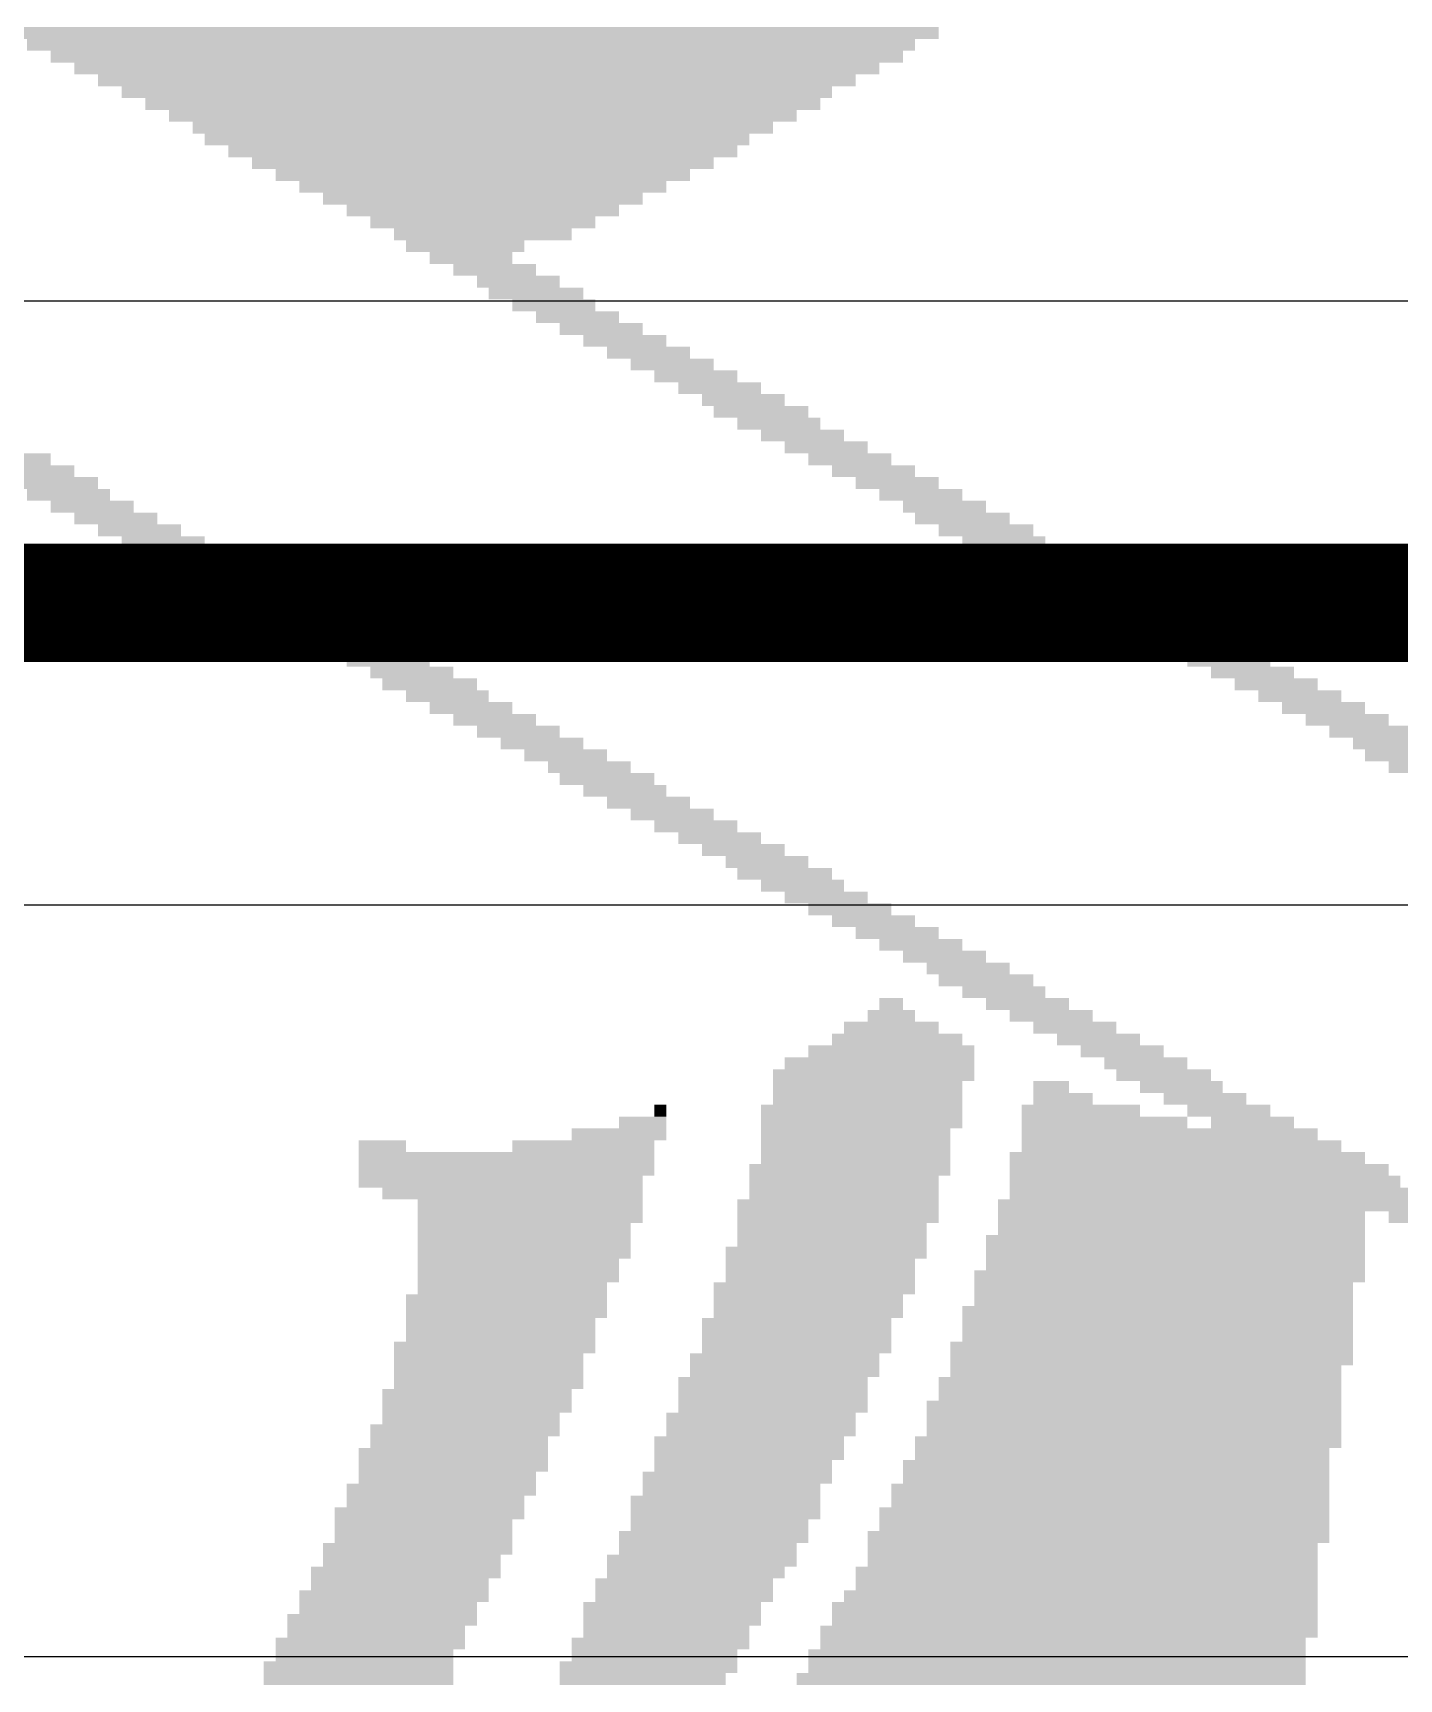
# Model space of a CAD drawing. Extents: x 8 to 204, y 9 to 177.
# Drawn here: x 61.46 to 64.391, y 48.428 to 51.958 of the extents above; entities that cross this region are included whole.
import ezdxf

# ---------------------------------------------------------------- set-up
doc = ezdxf.new("R2010")
doc.units = 0
doc.layers.get('0').update_dxf_attribs({"linetype": 'CONTINUOUS'})
doc.layers.add('BOTTOMLAYER', color=5, linetype='CONTINUOUS')
doc.layers.add('BOTTOMOVERLAY', color=54, linetype='CONTINUOUS')

# ---------------------------------------------------------------- blocks, each defined once
blk = doc.blocks.new('ESTATICA_B_223')
at = {"layer": 'BOTTOMOVERLAY'}
for points in [[(-0.4363, 0.5053), (0.6559, 0.5053), (-0.4363, 0.5307), (0.6559, 0.5307)], [(0.8083, 0.5053), (1.1639, 0.5053), (0.8083, 0.5307), (1.1639, 0.5307)], [(1.3925, 0.5053), (1.7989, 0.5053), (1.3925, 0.5307), (1.7989, 0.5307)], [(-0.4363, 0.4799), (0.6305, 0.4799), (-0.4363, 0.5053), (0.6305, 0.5053)], [(0.7829, 0.4799), (1.1639, 0.4799), (0.7829, 0.5053), (1.1639, 0.5053)], [(1.3925, 0.4799), (1.7989, 0.4799), (1.3925, 0.5053), (1.7989, 0.5053)], [(-0.4363, 0.4545), (0.6305, 0.4545), (-0.4363, 0.4799), (0.6305, 0.4799)], [(0.7829, 0.4545), (1.1385, 0.4545), (0.7829, 0.4799), (1.1385, 0.4799)], [(1.3925, 0.4545), (1.7735, 0.4545), (1.3925, 0.4799), (1.7735, 0.4799)], [(-0.4617, 0.4037), (0.6051, 0.4037), (-0.4617, 0.4291), (0.6051, 0.4291)], [(-0.4363, 0.4291), (0.6051, 0.4291), (-0.4363, 0.4545), (0.6051, 0.4545)], [(0.7575, 0.4291), (1.1385, 0.4291), (0.7575, 0.4545), (1.1385, 0.4545)], [(0.7575, 0.4037), (1.1131, 0.4037), (0.7575, 0.4291), (1.1131, 0.4291)], [(1.3671, 0.4291), (1.7735, 0.4291), (1.3671, 0.4545), (1.7735, 0.4545)], [(1.3671, 0.4037), (1.7481, 0.4037), (1.3671, 0.4291), (1.7481, 0.4291)], [(-0.4617, 0.3783), (0.5797, 0.3783), (-0.4617, 0.4037), (0.5797, 0.4037)], [(0.7321, 0.3783), (1.1131, 0.3783), (0.7321, 0.4037), (1.1131, 0.4037)], [(1.3417, 0.3783), (1.7481, 0.3783), (1.3417, 0.4037), (1.7481, 0.4037)], [(-0.4617, 0.3529), (0.5797, 0.3529), (-0.4617, 0.3783), (0.5797, 0.3783)], [(0.7321, 0.3529), (1.1131, 0.3529), (0.7321, 0.3783), (1.1131, 0.3783)], [(1.3417, 0.3529), (1.7227, 0.3529), (1.3417, 0.3783), (1.7227, 0.3783)], [(-0.4617, 0.3275), (0.5543, 0.3275), (-0.4617, 0.3529), (0.5543, 0.3529)], [(-0.4617, 0.3021), (0.5289, 0.3021), (-0.4617, 0.3275), (0.5289, 0.3275)], [(0.7067, 0.3275), (1.0877, 0.3275), (0.7067, 0.3529), (1.0877, 0.3529)], [(0.7067, 0.3021), (1.0877, 0.3021), (0.7067, 0.3275), (1.0877, 0.3275)], [(1.3163, 0.3275), (1.7227, 0.3275), (1.3163, 0.3529), (1.7227, 0.3529)], [(1.3163, 0.3021), (1.6973, 0.3021), (1.3163, 0.3275), (1.6973, 0.3275)], [(-0.4617, 0.2767), (0.5289, 0.2767), (-0.4617, 0.3021), (0.5289, 0.3021)], [(0.6813, 0.2767), (1.0623, 0.2767), (0.6813, 0.3021), (1.0623, 0.3021)], [(1.2909, 0.2767), (1.6973, 0.2767), (1.2909, 0.3021), (1.6973, 0.3021)], [(-0.4617, 0.2513), (0.5035, 0.2513), (-0.4617, 0.2767), (0.5035, 0.2767)], [(-0.4617, 0.2259), (0.5035, 0.2259), (-0.4617, 0.2513), (0.5035, 0.2513)], [(0.6559, 0.2513), (1.0623, 0.2513), (0.6559, 0.2767), (1.0623, 0.2767)], [(0.6559, 0.2259), (1.0369, 0.2259), (0.6559, 0.2513), (1.0369, 0.2513)], [(1.2655, 0.2259), (1.6719, 0.2259), (1.2655, 0.2513), (1.6719, 0.2513)], [(1.2909, 0.2513), (1.6719, 0.2513), (1.2909, 0.2767), (1.6719, 0.2767)], [(-0.4871, 0.2005), (0.5035, 0.2005), (-0.4871, 0.2259), (0.5035, 0.2259)], [(0.6305, 0.2005), (1.0369, 0.2005), (0.6305, 0.2259), (1.0369, 0.2259)], [(1.2655, 0.2005), (1.6465, 0.2005), (1.2655, 0.2259), (1.6465, 0.2259)], [(-0.4871, 0.1751), (0.4781, 0.1751), (-0.4871, 0.2005), (0.4781, 0.2005)], [(0.6305, 0.1751), (1.0115, 0.1751), (0.6305, 0.2005), (1.0115, 0.2005)], [(1.2655, 0.1751), (1.6465, 0.1751), (1.2655, 0.2005), (1.6465, 0.2005)], [(-0.4871, 0.1497), (0.4781, 0.1497), (-0.4871, 0.1751), (0.4781, 0.1751)], [(-0.4871, 0.1243), (0.4527, 0.1243), (-0.4871, 0.1497), (0.4527, 0.1497)], [(0.6051, 0.1497), (1.0115, 0.1497), (0.6051, 0.1751), (1.0115, 0.1751)], [(0.6051, 0.1243), (1.0115, 0.1243), (0.6051, 0.1497), (1.0115, 0.1497)], [(1.2401, 0.1497), (1.6465, 0.1497), (1.2401, 0.1751), (1.6465, 0.1751)], [(1.2401, 0.1243), (1.6211, 0.1243), (1.2401, 0.1497), (1.6211, 0.1497)], [(-0.4871, 0.0989), (0.4527, 0.0989), (-0.4871, 0.1243), (0.4527, 0.1243)], [(0.6051, 0.0989), (0.9861, 0.0989), (0.6051, 0.1243), (0.9861, 0.1243)], [(1.2147, 0.0989), (1.6211, 0.0989), (1.2147, 0.1243), (1.6211, 0.1243)], [(-0.4871, 0.0735), (0.4273, 0.0735), (-0.4871, 0.0989), (0.4273, 0.0989)], [(-0.4871, 0.0481), (0.4273, 0.0481), (-0.4871, 0.0735), (0.4273, 0.0735)], [(0.5797, 0.0735), (0.9861, 0.0735), (0.5797, 0.0989), (0.9861, 0.0989)], [(0.5797, 0.0481), (0.9607, 0.0481), (0.5797, 0.0735), (0.9607, 0.0735)], [(1.1893, 0.0481), (1.5957, 0.0481), (1.1893, 0.0735), (1.5957, 0.0735)], [(1.2147, 0.0735), (1.5957, 0.0735), (1.2147, 0.0989), (1.5957, 0.0989)], [(-0.4871, 0.0227), (0.4019, 0.0227), (-0.4871, 0.0481), (0.4019, 0.0481)], [(0.5543, 0.0227), (0.9607, 0.0227), (0.5543, 0.0481), (0.9607, 0.0481)], [(1.1893, 0.0227), (1.5957, 0.0227), (1.1893, 0.0481), (1.5957, 0.0481)], [(-0.5125, -0.0027), (0.4019, -0.0027), (-0.5125, 0.0227), (0.4019, 0.0227)], [(0.5543, -0.0027), (0.9607, -0.0027), (0.5543, 0.0227), (0.9607, 0.0227)], [(1.1893, -0.0027), (1.5703, -0.0027), (1.1893, 0.0227), (1.5703, 0.0227)], [(-0.5125, -0.0281), (0.3765, -0.0281), (-0.5125, -0.0027), (0.3765, -0.0027)], [(-0.5125, -0.0535), (0.3765, -0.0535), (-0.5125, -0.0281), (0.3765, -0.0281)], [(0.5289, -0.0281), (0.9353, -0.0281), (0.5289, -0.0027), (0.9353, -0.0027)], [(0.5289, -0.0535), (0.9353, -0.0535), (0.5289, -0.0281), (0.9353, -0.0281)], [(1.1639, -0.0281), (1.5703, -0.0281), (1.1639, -0.0027), (1.5703, -0.0027)], [(1.1639, -0.0535), (1.5449, -0.0535), (1.1639, -0.0281), (1.5449, -0.0281)], [(-0.5125, -0.0789), (0.3765, -0.0789), (-0.5125, -0.0535), (0.3765, -0.0535)], [(0.5035, -0.0789), (0.9099, -0.0789), (0.5035, -0.0535), (0.9099, -0.0535)], [(1.1385, -0.0789), (1.5449, -0.0789), (1.1385, -0.0535), (1.5449, -0.0535)], [(-0.5125, -0.1043), (0.3511, -0.1043), (-0.5125, -0.0789), (0.3511, -0.0789)], [(-0.5125, -0.1297), (0.3511, -0.1297), (-0.5125, -0.1043), (0.3511, -0.1043)], [(0.5035, -0.1043), (0.9099, -0.1043), (0.5035, -0.0789), (0.9099, -0.0789)], [(0.5035, -0.1297), (0.9099, -0.1297), (0.5035, -0.1043), (0.9099, -0.1043)], [(1.1131, -0.1297), (1.5195, -0.1297), (1.1131, -0.1043), (1.5195, -0.1043)], [(1.1385, -0.1043), (1.5449, -0.1043), (1.1385, -0.0789), (1.5449, -0.0789)], [(-0.5125, -0.1551), (0.3257, -0.1551), (-0.5125, -0.1297), (0.3257, -0.1297)], [(0.4781, -0.1551), (0.8845, -0.1551), (0.4781, -0.1297), (0.8845, -0.1297)], [(1.1131, -0.1551), (1.5195, -0.1551), (1.1131, -0.1297), (1.5195, -0.1297)], [(-0.5379, -0.1805), (0.3257, -0.1805), (-0.5379, -0.1551), (0.3257, -0.1551)], [(0.4781, -0.1805), (0.8845, -0.1805), (0.4781, -0.1551), (0.8845, -0.1551)], [(1.1131, -0.1805), (1.5195, -0.1805), (1.1131, -0.1551), (1.5195, -0.1551)], [(-0.5379, -0.2059), (0.3257, -0.2059), (-0.5379, -0.1805), (0.3257, -0.1805)], [(-0.5379, -0.2313), (0.3003, -0.2313), (-0.5379, -0.2059), (0.3003, -0.2059)], [(0.4527, -0.2059), (0.8591, -0.2059), (0.4527, -0.1805), (0.8591, -0.1805)], [(0.4527, -0.2313), (0.8591, -0.2313), (0.4527, -0.2059), (0.8591, -0.2059)], [(1.0877, -0.2059), (1.5195, -0.2059), (1.0877, -0.1805), (1.5195, -0.1805)], [(1.0877, -0.2313), (1.4941, -0.2313), (1.0877, -0.2059), (1.4941, -0.2059)], [(-0.5379, -0.2567), (0.3003, -0.2567), (-0.5379, -0.2313), (0.3003, -0.2313)], [(0.4527, -0.2567), (0.8591, -0.2567), (0.4527, -0.2313), (0.8591, -0.2313)], [(1.0877, -0.2567), (1.4941, -0.2567), (1.0877, -0.2313), (1.4941, -0.2313)], [(-0.5379, -0.2821), (0.3003, -0.2821), (-0.5379, -0.2567), (0.3003, -0.2567)], [(-0.5379, -0.3075), (0.2749, -0.3075), (-0.5379, -0.2821), (0.2749, -0.2821)], [(0.4273, -0.2821), (0.8337, -0.2821), (0.4273, -0.2567), (0.8337, -0.2567)], [(0.4273, -0.3075), (0.8337, -0.3075), (0.4273, -0.2821), (0.8337, -0.2821)], [(1.0623, -0.2821), (1.4941, -0.2821), (1.0623, -0.2567), (1.4941, -0.2567)], [(1.0623, -0.3075), (1.4941, -0.3075), (1.0623, -0.2821), (1.4941, -0.2821)], [(-0.5379, -0.3329), (0.2749, -0.3329), (-0.5379, -0.3075), (0.2749, -0.3075)], [(0.4019, -0.3329), (0.8337, -0.3329), (0.4019, -0.3075), (0.8337, -0.3075)], [(1.0623, -0.3329), (1.4687, -0.3329), (1.0623, -0.3075), (1.4687, -0.3075)], [(-0.5633, -0.3583), (0.2749, -0.3583), (-0.5633, -0.3329), (0.2749, -0.3329)], [(0.4019, -0.3583), (0.8083, -0.3583), (0.4019, -0.3329), (0.8083, -0.3329)], [(1.0369, -0.3583), (1.4687, -0.3583), (1.0369, -0.3329), (1.4687, -0.3329)], [(-0.5633, -0.3837), (0.2495, -0.3837), (-0.5633, -0.3583), (0.2495, -0.3583)], [(-0.5633, -0.4091), (0.2495, -0.4091), (-0.5633, -0.3837), (0.2495, -0.3837)], [(0.3765, -0.4091), (0.8083, -0.4091), (0.3765, -0.3837), (0.8083, -0.3837)], [(0.4019, -0.3837), (0.8083, -0.3837), (0.4019, -0.3583), (0.8083, -0.3583)], [(1.0115, -0.4091), (1.4687, -0.4091), (1.0115, -0.3837), (1.4687, -0.3837)], [(1.0369, -0.3837), (1.4687, -0.3837), (1.0369, -0.3583), (1.4687, -0.3583)], [(-0.5633, -0.4345), (0.2495, -0.4345), (-0.5633, -0.4091), (0.2495, -0.4091)], [(0.3765, -0.4345), (0.7829, -0.4345), (0.3765, -0.4091), (0.7829, -0.4091)], [(1.0115, -0.4345), (1.4687, -0.4345), (1.0115, -0.4091), (1.4687, -0.4091)], [(-0.5633, -0.4599), (0.2241, -0.4599), (-0.5633, -0.4345), (0.2241, -0.4345)], [(0.3765, -0.4599), (0.7829, -0.4599), (0.3765, -0.4345), (0.7829, -0.4345)], [(1.0115, -0.4599), (1.4687, -0.4599), (1.0115, -0.4345), (1.4687, -0.4345)], [(-0.7919, -0.4853), (-0.6141, -0.4853), (-0.7919, -0.4599), (-0.6141, -0.4599)], [(-0.7411, -0.5107), (0.2241, -0.5107), (-0.7411, -0.4853), (0.2241, -0.4853)], [(-0.5633, -0.4853), (0.2241, -0.4853), (-0.5633, -0.4599), (0.2241, -0.4599)], [(0.3511, -0.4853), (0.7829, -0.4853), (0.3511, -0.4599), (0.7829, -0.4599)], [(0.3511, -0.5107), (0.7829, -0.5107), (0.3511, -0.4853), (0.7829, -0.4853)], [(0.9861, -0.4853), (1.4687, -0.4853), (0.9861, -0.4599), (1.4687, -0.4599)], [(0.9861, -0.5107), (1.4687, -0.5107), (0.9861, -0.4853), (1.4687, -0.4853)], [(-0.6903, -0.5361), (0.1987, -0.5361), (-0.6903, -0.5107), (0.1987, -0.5107)], [(0.3511, -0.5361), (0.7575, -0.5361), (0.3511, -0.5107), (0.7575, -0.5107)], [(0.9861, -0.5361), (1.5449, -0.5361), (0.9861, -0.5107), (1.5449, -0.5107)], [(-0.6395, -0.5615), (0.1987, -0.5615), (-0.6395, -0.5361), (0.1987, -0.5361)], [(-0.6141, -0.5869), (0.1987, -0.5869), (-0.6141, -0.5615), (0.1987, -0.5615)], [(0.3257, -0.5869), (0.7575, -0.5869), (0.3257, -0.5615), (0.7575, -0.5615)], [(0.3511, -0.5615), (0.7575, -0.5615), (0.3511, -0.5361), (0.7575, -0.5361)], [(0.9607, -0.5869), (1.5957, -0.5869), (0.9607, -0.5615), (1.5957, -0.5615)], [(0.9861, -0.5615), (1.5957, -0.5615), (0.9861, -0.5361), (1.5957, -0.5361)], [(-0.5633, -0.6123), (0.1987, -0.6123), (-0.5633, -0.5869), (0.1987, -0.5869)], [(0.3257, -0.6123), (0.7321, -0.6123), (0.3257, -0.5869), (0.7321, -0.5869)], [(0.9607, -0.6123), (1.5957, -0.6123), (0.9607, -0.5869), (1.5957, -0.5869)], [(-0.5125, -0.6377), (0.1733, -0.6377), (-0.5125, -0.6123), (0.1733, -0.6123)], [(0.3257, -0.6377), (0.7321, -0.6377), (0.3257, -0.6123), (0.7321, -0.6123)], [(0.9607, -0.6377), (1.2655, -0.6377), (0.9607, -0.6123), (1.2655, -0.6123)], [(1.4941, -0.6377), (1.5957, -0.6377), (1.4941, -0.6123), (1.5957, -0.6123)], [(-0.4617, -0.6631), (0.1733, -0.6631), (-0.4617, -0.6377), (0.1733, -0.6377)], [(-0.4109, -0.6885), (-0.2331, -0.6885), (-0.4109, -0.6631), (-0.2331, -0.6631)], [(-0.1823, -0.6885), (0.1733, -0.6885), (-0.1823, -0.6631), (0.1733, -0.6631)], [(0.3003, -0.6885), (0.7321, -0.6885), (0.3003, -0.6631), (0.7321, -0.6631)], [(0.3257, -0.6631), (0.7321, -0.6631), (0.3257, -0.6377), (0.7321, -0.6377)], [(0.9353, -0.6631), (1.1385, -0.6631), (0.9353, -0.6377), (1.1385, -0.6377)], [(0.9353, -0.6885), (1.0369, -0.6885), (0.9353, -0.6631), (1.0369, -0.6631)], [(-0.3601, -0.7139), (-0.1823, -0.7139), (-0.3601, -0.6885), (-0.1823, -0.6885)], [(-0.0807, -0.7139), (0.1733, -0.7139), (-0.0807, -0.6885), (0.1733, -0.6885)], [(0.3003, -0.7139), (0.7321, -0.7139), (0.3003, -0.6885), (0.7321, -0.6885)], [(0.9353, -0.7139), (0.9607, -0.7139), (0.9353, -0.6885), (0.9607, -0.6885)], [(-0.3093, -0.7393), (-0.1315, -0.7393), (-0.3093, -0.7139), (-0.1315, -0.7139)], [(-0.2585, -0.7647), (-0.0807, -0.7647), (-0.2585, -0.7393), (-0.0807, -0.7393)], [(0.0209, -0.7393), (0.1479, -0.7393), (0.0209, -0.7139), (0.1479, -0.7139)], [(0.0717, -0.7647), (0.1479, -0.7647), (0.0717, -0.7393), (0.1479, -0.7393)], [(0.3003, -0.7393), (0.7067, -0.7393), (0.3003, -0.7139), (0.7067, -0.7139)], [(0.3003, -0.7647), (0.7067, -0.7647), (0.3003, -0.7393), (0.7067, -0.7393)], [(-0.2331, -0.7901), (-0.0299, -0.7901), (-0.2331, -0.7647), (-0.0299, -0.7647)], [(0.2749, -0.7901), (0.7067, -0.7901), (0.2749, -0.7647), (0.7067, -0.7647)], [(-0.1823, -0.8155), (-0.0045, -0.8155), (-0.1823, -0.7901), (-0.0045, -0.7901)], [(0.2749, -0.8155), (0.6813, -0.8155), (0.2749, -0.7901), (0.6813, -0.7901)], [(-0.1315, -0.8409), (0.0463, -0.8409), (-0.1315, -0.8155), (0.0463, -0.8155)], [(-0.0807, -0.8663), (0.0971, -0.8663), (-0.0807, -0.8409), (0.0971, -0.8409)], [(0.2749, -0.8409), (0.6305, -0.8409), (0.2749, -0.8155), (0.6305, -0.8155)], [(0.3003, -0.8663), (0.5797, -0.8663), (0.3003, -0.8409), (0.5797, -0.8409)], [(-0.0299, -0.8917), (0.1479, -0.8917), (-0.0299, -0.8663), (0.1479, -0.8663)], [(0.3511, -0.8917), (0.5543, -0.8917), (0.3511, -0.8663), (0.5543, -0.8663)], [(0.0209, -0.9171), (0.1987, -0.9171), (0.0209, -0.8917), (0.1987, -0.8917)], [(0.0717, -0.9425), (0.2495, -0.9425), (0.0717, -0.9171), (0.2495, -0.9171)], [(0.4019, -0.9171), (0.5035, -0.9171), (0.4019, -0.8917), (0.5035, -0.8917)], [(0.4273, -0.9425), (0.4781, -0.9425), (0.4273, -0.9171), (0.4781, -0.9171)], [(0.1225, -0.9679), (0.3003, -0.9679), (0.1225, -0.9425), (0.3003, -0.9425)], [(0.1479, -0.9933), (0.3511, -0.9933), (0.1479, -0.9679), (0.3511, -0.9679)], [(0.1987, -1.0187), (0.3765, -1.0187), (0.1987, -0.9933), (0.3765, -0.9933)], [(0.2495, -1.0441), (0.4273, -1.0441), (0.2495, -1.0187), (0.4273, -1.0187)], [(0.3003, -1.0695), (0.4781, -1.0695), (0.3003, -1.0441), (0.4781, -1.0441)], [(0.3511, -1.0949), (0.5289, -1.0949), (0.3511, -1.0695), (0.5289, -1.0695)], [(0.4019, -1.1203), (0.5797, -1.1203), (0.4019, -1.0949), (0.5797, -1.0949)], [(0.4527, -1.1457), (0.6305, -1.1457), (0.4527, -1.1203), (0.6305, -1.1203)], [(0.5035, -1.1711), (0.6813, -1.1711), (0.5035, -1.1457), (0.6813, -1.1457)], [(0.5543, -1.1965), (0.7321, -1.1965), (0.5543, -1.1711), (0.7321, -1.1711)], [(0.5797, -1.2219), (0.7829, -1.2219), (0.5797, -1.1965), (0.7829, -1.1965)], [(0.6305, -1.2473), (0.8083, -1.2473), (0.6305, -1.2219), (0.8083, -1.2219)], [(0.6813, -1.2727), (0.8591, -1.2727), (0.6813, -1.2473), (0.8591, -1.2473)], [(0.7321, -1.2981), (0.9099, -1.2981), (0.7321, -1.2727), (0.9099, -1.2727)], [(0.7829, -1.3235), (0.9607, -1.3235), (0.7829, -1.2981), (0.9607, -1.2981)], [(0.8337, -1.3489), (1.0115, -1.3489), (0.8337, -1.3235), (1.0115, -1.3235)], [(0.8845, -1.3743), (1.0623, -1.3743), (0.8845, -1.3489), (1.0623, -1.3489)], [(0.9353, -1.3997), (1.1131, -1.3997), (0.9353, -1.3743), (1.1131, -1.3743)], [(0.9607, -1.4251), (1.1639, -1.4251), (0.9607, -1.3997), (1.1639, -1.3997)], [(-0.8173, -1.4505), (-0.6141, -1.4505), (-0.8173, -1.4251), (-0.6141, -1.4251)], [(1.0115, -1.4505), (1.1893, -1.4505), (1.0115, -1.4251), (1.1893, -1.4251)], [(-0.7665, -1.4759), (-0.5633, -1.4759), (-0.7665, -1.4505), (-0.5633, -1.4505)], [(-0.7157, -1.5013), (-0.5379, -1.5013), (-0.7157, -1.4759), (-0.5379, -1.4759)], [(1.0623, -1.4759), (1.2401, -1.4759), (1.0623, -1.4505), (1.2401, -1.4505)], [(1.1131, -1.5013), (1.2909, -1.5013), (1.1131, -1.4759), (1.2909, -1.4759)], [(-0.6649, -1.5267), (-0.4871, -1.5267), (-0.6649, -1.5013), (-0.4871, -1.5013)], [(1.1639, -1.5267), (1.3417, -1.5267), (1.1639, -1.5013), (1.3417, -1.5013)], [(-0.6141, -1.5521), (-0.4363, -1.5521), (-0.6141, -1.5267), (-0.4363, -1.5267)], [(-0.5633, -1.5775), (-0.3855, -1.5775), (-0.5633, -1.5521), (-0.3855, -1.5521)], [(1.2147, -1.5521), (1.3925, -1.5521), (1.2147, -1.5267), (1.3925, -1.5267)], [(1.2655, -1.5775), (1.4433, -1.5775), (1.2655, -1.5521), (1.4433, -1.5521)], [(-0.5125, -1.6029), (-0.3347, -1.6029), (-0.5125, -1.5775), (-0.3347, -1.5775)], [(1.3163, -1.6029), (1.4941, -1.6029), (1.3163, -1.5775), (1.4941, -1.5775)], [(-0.4617, -1.6283), (-0.2839, -1.6283), (-0.4617, -1.6029), (-0.2839, -1.6029)], [(1.3417, -1.6283), (1.5449, -1.6283), (1.3417, -1.6029), (1.5449, -1.6029)], [(-0.4109, -1.6537), (-0.2331, -1.6537), (-0.4109, -1.6283), (-0.2331, -1.6283)], [(-0.3601, -1.6791), (-0.1823, -1.6791), (-0.3601, -1.6537), (-0.1823, -1.6537)], [(1.3925, -1.6537), (1.5703, -1.6537), (1.3925, -1.6283), (1.5703, -1.6283)], [(1.4433, -1.6791), (1.6211, -1.6791), (1.4433, -1.6537), (1.6211, -1.6537)], [(-0.3347, -1.7045), (-0.1315, -1.7045), (-0.3347, -1.6791), (-0.1315, -1.6791)], [(1.4941, -1.7045), (1.6719, -1.7045), (1.4941, -1.6791), (1.6719, -1.6791)], [(-0.2839, -1.7299), (-0.0807, -1.7299), (-0.2839, -1.7045), (-0.0807, -1.7045)], [(-0.2331, -1.7553), (-0.0553, -1.7553), (-0.2331, -1.7299), (-0.0553, -1.7299)], [(1.5449, -1.7299), (1.7227, -1.7299), (1.5449, -1.7045), (1.7227, -1.7045)], [(1.5957, -1.7553), (1.7735, -1.7553), (1.5957, -1.7299), (1.7735, -1.7299)], [(-0.1823, -1.7807), (-0.0045, -1.7807), (-0.1823, -1.7553), (-0.0045, -1.7553)], [(1.6465, -1.7807), (1.8243, -1.7807), (1.6465, -1.7553), (1.8243, -1.7553)], [(-0.1315, -1.8061), (0.0463, -1.8061), (-0.1315, -1.7807), (0.0463, -1.7807)], [(1.6973, -1.8061), (1.8751, -1.8061), (1.6973, -1.7807), (1.8751, -1.7807)], [(-0.0807, -1.8315), (0.0971, -1.8315), (-0.0807, -1.8061), (0.0971, -1.8061)], [(-0.0299, -1.8569), (0.1479, -1.8569), (-0.0299, -1.8315), (0.1479, -1.8315)], [(1.7481, -1.8315), (1.9259, -1.8315), (1.7481, -1.8061), (1.9259, -1.8061)], [(1.7735, -1.8569), (1.9767, -1.8569), (1.7735, -1.8315), (1.9767, -1.8315)], [(0.0209, -1.8823), (0.1987, -1.8823), (0.0209, -1.8569), (0.1987, -1.8569)], [(1.8243, -1.8823), (2.0021, -1.8823), (1.8243, -1.8569), (2.0021, -1.8569)], [(0.0717, -1.9077), (0.2495, -1.9077), (0.0717, -1.8823), (0.2495, -1.8823)], [(1.8751, -1.9077), (2.0529, -1.9077), (1.8751, -1.8823), (2.0529, -1.8823)], [(0.1225, -1.9331), (0.3003, -1.9331), (0.1225, -1.9077), (0.3003, -1.9077)], [(0.1479, -1.9585), (0.3511, -1.9585), (0.1479, -1.9331), (0.3511, -1.9331)], [(1.9259, -1.9331), (2.1037, -1.9331), (1.9259, -1.9077), (2.1037, -1.9077)], [(1.9767, -1.9585), (2.1545, -1.9585), (1.9767, -1.9331), (2.1545, -1.9331)], [(0.1987, -1.9839), (0.4019, -1.9839), (0.1987, -1.9585), (0.4019, -1.9585)], [(2.0275, -1.9839), (2.2053, -1.9839), (2.0275, -1.9585), (2.2053, -1.9585)], [(0.2495, -2.0093), (0.4273, -2.0093), (0.2495, -1.9839), (0.4273, -1.9839)], [(0.3003, -2.0347), (0.4781, -2.0347), (0.3003, -2.0093), (0.4781, -2.0093)], [(2.0783, -2.0093), (2.2561, -2.0093), (2.0783, -1.9839), (2.2561, -1.9839)], [(2.1291, -2.0347), (2.3069, -2.0347), (2.1291, -2.0093), (2.3069, -2.0093)], [(0.3511, -2.0601), (0.5289, -2.0601), (0.3511, -2.0347), (0.5289, -2.0347)], [(2.1545, -2.0601), (2.3577, -2.0601), (2.1545, -2.0347), (2.3577, -2.0347)], [(0.4019, -2.0855), (0.5797, -2.0855), (0.4019, -2.0601), (0.5797, -2.0601)], [(2.2053, -2.0855), (3.0181, -2.0855), (2.2053, -2.0601), (3.0181, -2.0601)], [(0.4527, -2.1109), (0.6305, -2.1109), (0.4527, -2.0855), (0.6305, -2.0855)], [(0.5035, -2.1363), (0.6813, -2.1363), (0.5035, -2.1109), (0.6813, -2.1109)], [(2.2561, -2.1109), (2.9927, -2.1109), (2.2561, -2.0855), (2.9927, -2.0855)], [(0.5543, -2.1617), (0.7321, -2.1617), (0.5543, -2.1363), (0.7321, -2.1363)], [(0.6051, -2.1871), (0.7829, -2.1871), (0.6051, -2.1617), (0.7829, -2.1617)], [(0.6305, -2.2125), (0.8337, -2.2125), (0.6305, -2.1871), (0.8337, -2.1871)], [(0.6813, -2.2379), (0.8591, -2.2379), (0.6813, -2.2125), (0.8591, -2.2125)], [(0.7321, -2.2633), (0.9099, -2.2633), (0.7321, -2.2379), (0.9099, -2.2379)], [(0.7829, -2.2887), (0.9607, -2.2887), (0.7829, -2.2633), (0.9607, -2.2633)], [(0.8337, -2.3141), (1.0115, -2.3141), (0.8337, -2.2887), (1.0115, -2.2887)], [(0.8845, -2.3395), (1.0623, -2.3395), (0.8845, -2.3141), (1.0623, -2.3141)], [(0.9353, -2.3649), (1.1131, -2.3649), (0.9353, -2.3395), (1.1131, -2.3395)], [(0.9861, -2.3903), (1.1639, -2.3903), (0.9861, -2.3649), (1.1639, -2.3649)], [(1.0369, -2.4157), (1.2147, -2.4157), (1.0369, -2.3903), (1.2147, -2.3903)], [(1.0877, -2.4411), (1.2655, -2.4411), (1.0877, -2.4157), (1.2655, -2.4157)], [(1.1131, -2.4665), (1.3163, -2.4665), (1.1131, -2.4411), (1.3163, -2.4411)], [(1.1639, -2.4919), (1.3417, -2.4919), (1.1639, -2.4665), (1.3417, -2.4665)], [(1.2147, -2.5173), (1.3925, -2.5173), (1.2147, -2.4919), (1.3925, -2.4919)], [(1.2655, -2.5427), (1.4433, -2.5427), (1.2655, -2.5173), (1.4433, -2.5173)], [(1.1385, -2.5935), (1.5195, -2.5935), (1.1385, -2.5681), (1.5195, -2.5681)], [(1.2401, -2.5681), (1.4941, -2.5681), (1.2401, -2.5427), (1.4941, -2.5427)], [(1.0877, -2.6189), (1.5703, -2.6189), (1.0877, -2.5935), (1.5703, -2.5935)], [(0.9861, -2.6697), (1.6719, -2.6697), (0.9861, -2.6443), (1.6719, -2.6443)], [(1.0369, -2.6443), (1.6211, -2.6443), (1.0369, -2.6189), (1.6211, -2.6189)], [(0.9353, -2.6951), (1.7227, -2.6951), (0.9353, -2.6697), (1.7227, -2.6697)], [(0.8845, -2.7205), (1.7735, -2.7205), (0.8845, -2.6951), (1.7735, -2.6951)], [(0.7829, -2.7713), (1.8751, -2.7713), (0.7829, -2.7459), (1.8751, -2.7459)], [(0.8337, -2.7459), (1.8243, -2.7459), (0.8337, -2.7205), (1.8243, -2.7205)], [(0.7575, -2.7967), (1.9259, -2.7967), (0.7575, -2.7713), (1.9259, -2.7713)], [(0.6559, -2.8475), (2.0021, -2.8475), (0.6559, -2.8221), (2.0021, -2.8221)], [(0.7067, -2.8221), (1.9513, -2.8221), (0.7067, -2.7967), (1.9513, -2.7967)], [(0.6051, -2.8729), (2.0529, -2.8729), (0.6051, -2.8475), (2.0529, -2.8475)], [(0.5797, -2.8983), (2.1037, -2.8983), (0.5797, -2.8729), (2.1037, -2.8729)], [(0.4781, -2.9491), (2.2053, -2.9491), (0.4781, -2.9237), (2.2053, -2.9237)], [(0.5289, -2.9237), (2.1545, -2.9237), (0.5289, -2.8983), (2.1545, -2.8983)], [(0.4273, -2.9745), (2.2561, -2.9745), (0.4273, -2.9491), (2.2561, -2.9491)], [(0.3511, -3.0253), (2.4339, -3.0253), (0.3511, -2.9999), (2.4339, -2.9999)], [(0.4019, -2.9999), (2.3069, -2.9999), (0.4019, -2.9745), (2.3069, -2.9745)]]:
    blk.add_solid(points, dxfattribs=at)

msp = doc.modelspace()

# ---------------------------------------------------------------- linework, layer by layer
at = {"layer": 'BOTTOMLAYER'}
for p, q in [((80.526, 51.3834), (45.998, 51.3834)), ((46.0678, 50.0886), (80.526, 50.0886)), ((80.526, 48.4756), (50.1284, 48.4756))]:
    msp.add_line(p, q, dxfattribs=at)
at = {"layer": 'BOTTOMLAYER', "const_width": 0.254}
msp.add_lwpolyline([(45.4528, 50.736), (81.534, 50.736)], dxfattribs=at)

# ---------------------------------------------------------------- block references
at = {"rotation": 180}
msp.add_blockref('ESTATICA_B_223', (63.754, 48.9458), dxfattribs=at)

doc.saveas('drawing.dxf')
